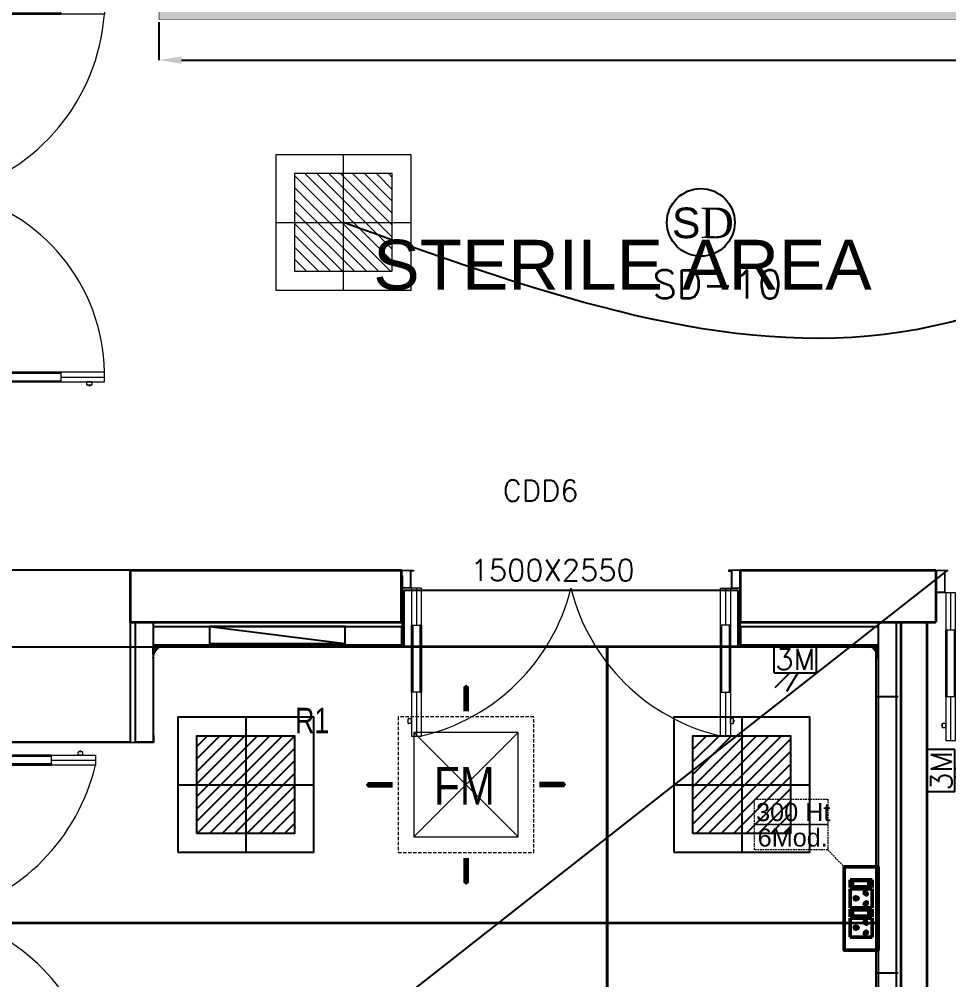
# Model space of a CAD drawing. Extents: x 3550807 to 4078732, y -628171 to -515859.
# Drawn here: x 3659281 to 3663397, y -602775 to -598521 of the extents above; entities that cross this region are included whole.
import ezdxf

# ---------------------------------------------------------------- set-up
doc = ezdxf.new("R2010")
doc.units = 0
doc.header["$LTSCALE"] = 6
doc.header["$MEASUREMENT"] = 0
for name, pattern in [('1', [0]), ('CONTINU', [0]), ('DASHED', [0.75, 0.5, -0.25]), ('DASHED2', [0.375, 0.25, -0.125])]:
    doc.linetypes.add(name, pattern=pattern)
doc.layers.get('Defpoints').update_dxf_attribs({"linetype": 'CONTINUOUS'})
for name, color, linetype, lineweight in [('1200 Door', 144, 'CONTINUOUS', 5), ('Ahlada 50mm Ceiling Panels', 191, 'CONTINUOUS', 0), ('Ahlada Coving', 3, 'CONTINUOUS', 0), ('C-Section', 3, 'CONTINUOUS', 9), ('Double Leaf Door', 4, 'CONTINUOUS', 18), ('ELE-36W LED LIGHT', 210, 'CONTINUOUS', 18), ('ELE-CABLE TRAY', 31, 'CONTINUOUS', 18), ('ELE. 2N0S OF 6-16 UPS SOCKETS', 191, 'CONTINUOUS', 15), ('FA-BELOW SMOKE DERECTOR', 1, 'CONTINUOUS', 25), ('MEP_HVAC_RA_RAISERS', 3, 'CONTINUOUS', 0), ('Partition-80WP', 7, 'CONTINUOUS', 5), ('Supply Diffusers', 3, 'CONTINUOUS', 0), ('WALL', 10, 'CONTINUOUS', 35)]:
    doc.layers.add(name, color=color, linetype=linetype, lineweight=lineweight)
for name, color, linetype in [('80 mm Wall', 5, 'CONTINUOUS'), ('COL', 5, 'CONTINUOUS'), ('DIM', 7, 'CONTINUOUS'), ('ELE 36W LED LIGHT', 6, 'CONTINUOUS'), ('ELE-3M UPS P.SB', 3, 'CONTINUOUS'), ('FA-FIRE TEXT', 7, 'CONTINUOUS'), ('L -  ANGLE', 3, 'CONTINUOUS'), ('MEP_HVAC_SUPPLY_DIFFUSER', 5, 'CONTINUOUS'), ('TEXT', 5, 'CONTINUOUS')]:
    doc.layers.add(name, color=color, linetype=linetype)
doc.layers.add('CFT_LOOPING', color=7, linetype='1', lineweight=0, true_color=0xd6d600)
doc.layers.add('ELE-42W EMERGENCY DOWN LIGHT', color=7, linetype='CONTINUOUS', true_color=0x608ec6)
doc.layers.add('ELE-LIGHTING WIRING', color=7, linetype='CONTINUOUS', true_color=0x63d7b6)
doc.styles.add('ARIAL', font='arial.ttf')
doc.styles.add('ARIEL', font='sanss___.ttf', dxfattribs={"width": 0.75})
doc.styles.add('PDF Times New Roman', font='times.ttf')
doc.styles.add('ROMAN', font='arial.ttf', dxfattribs={"width": 0.8})
doc.styles.add('ROMANS', font='romans.shx')
doc.styles.get("Standard").update_dxf_attribs({"font": 'SIMPLEX'})
doc.styles.add('T 1-25', font='segoeui.ttf', dxfattribs={"width": 0.8, "height": 50})
doc.dimstyles.new('D 1-25', dxfattribs={"dimtxt": 50, "dimasz": 12.5, "dimexe": 0, "dimexo": 10, "dimgap": 0, "dimtad": 0, "dimdec": 0, "dimzin": 0, "dimdsep": 46, "dimtxsty": 'T 1-25', "dimblk": 'ARCHTICK', "dimcen": 5, "dimclrd": 256, "dimclre": 256, "dimclrt": 256, "dimadec": 0, "dimazin": 0, "dimtfac": 50, "dimtdec": 0, "dimtmove": 1, "dimatfit": 2, "dimfxl": 0, "dimtolj": 1, "dimtzin": 0, "dimarcsym": 0})

# ---------------------------------------------------------------- blocks, each defined once
blk = doc.blocks.new('1500x80')
at = {"layer": 'Double Leaf Door'}
for points in [[(99336.2, -25417.9), (99341.1, -25417.9), (99341.1, -25121.4), (99336.2, -25121.4)], [(99379.8, -25121.4), (99374.8, -25121.4), (99374.8, -25417.9), (99379.8, -25417.9)], [(100704.2, -25121.4), (100709.2, -25121.4), (100709.2, -25417.9), (100704.2, -25417.9)], [(100747.8, -25417.9), (100742.9, -25417.9), (100742.9, -25121.4), (100747.8, -25121.4)]]:
    blk.add_hatch(color=6, dxfattribs=at).paths.add_polyline_path(points)
at = {"layer": 'Double Leaf Door', "color": 8}
for p, q in [((99336.2, -25581.8), (99336.2, -24927.6)), ((99336.2, -24927.6), (99379.8, -24927.6)), ((99358, -25121.4), (99358, -24927.6)), ((99379.8, -24927.6), (99379.8, -25581.8)), ((100747.8, -24927.6), (100704.2, -24927.6)), ((100704.2, -24927.6), (100704.2, -25581.8)), ((100726, -25121.4), (100726, -24927.6)), ((100747.8, -25581.8), (100747.8, -24927.6)), ((99321.8, -24985.1), (99321.8, -25003.1)), ((99336.2, -24983.1), (99323.7, -24983.1)), ((99323.7, -25005), (99336.2, -25005)), ((99336.2, -24983.1), (99336.2, -25005)), ((100747.8, -24983.1), (100760.3, -24983.1)), ((100747.8, -24983.1), (100747.8, -25005)), ((100760.3, -25005), (100747.8, -25005)), ((100762.2, -24985.1), (100762.2, -25003.1)), ((99358, -25581.8), (99358, -25417.9)), ((100726, -25581.8), (100726, -25417.9)), ((99292, -25581.8), (99292, -25661.8)), ((99332.2, -25581.8), (99292, -25581.8)), ((99294, -25583.8), (99294, -25659.8)), ((99330.2, -25583.8), (99294, -25583.8)), ((99330.2, -25658.9), (99330.2, -25583.8)), ((99332.2, -25656.9), (99332.2, -25581.8)), ((99379.8, -25581.8), (99336.2, -25581.8)), ((100704.2, -25581.8), (100747.8, -25581.8)), ((100751.8, -25656.9), (100751.8, -25581.8)), ((100751.8, -25581.8), (100792, -25581.8)), ((100753.8, -25658.9), (100753.8, -25583.8)), ((100753.8, -25583.8), (100790, -25583.8)), ((100790, -25583.8), (100790, -25659.8)), ((100792, -25581.8), (100792, -25661.8)), ((99292, -25661.8), (99332.2, -25661.8)), ((99294, -25659.8), (99332.2, -25659.8)), ((99342.1, -25658.9), (99330.2, -25658.9)), ((99344.1, -25656.9), (99332.2, -25656.9)), ((99332.2, -25659.8), (99342.1, -25659.8)), ((99332.2, -25661.8), (99344.1, -25661.8)), ((99342.1, -25659.8), (99342.1, -25658.9)), ((99344.1, -25661.8), (99344.1, -25656.9)), ((100739.9, -25661.8), (100739.9, -25656.9)), ((100739.9, -25656.9), (100751.8, -25656.9)), ((100751.8, -25661.8), (100739.9, -25661.8)), ((100741.9, -25659.8), (100741.9, -25658.9)), ((100741.9, -25658.9), (100753.8, -25658.9)), ((100751.8, -25659.8), (100741.9, -25659.8)), ((100790, -25659.8), (100751.8, -25659.8)), ((100792, -25661.8), (100751.8, -25661.8))]:
    blk.add_line(p, q, dxfattribs=at)
at = {"layer": 'Double Leaf Door', "color": 6}
for p, q in [((99379.8, -25121.4), (99336.2, -25121.4)), ((99336.2, -25121.4), (99336.2, -25417.9)), ((99341.1, -25417.9), (99341.1, -25121.4)), ((99374.8, -25417.9), (99374.8, -25121.4)), ((99379.8, -25417.9), (99379.8, -25121.4)), ((100704.2, -25417.9), (100704.2, -25121.4)), ((100704.2, -25121.4), (100747.8, -25121.4)), ((100709.2, -25417.9), (100709.2, -25121.4)), ((100742.9, -25417.9), (100742.9, -25121.4)), ((100747.8, -25121.4), (100747.8, -25417.9)), ((99336.2, -25417.9), (99379.8, -25417.9)), ((100747.8, -25417.9), (100704.2, -25417.9))]:
    blk.add_line(p, q, dxfattribs=at)
at = {"layer": 'Double Leaf Door', "color": 6, "ltscale": 100}
for p, q in [((99374.8, -25121.4), (99374.8, -25417.9)), ((100709.2, -25121.4), (100709.2, -25417.9))]:
    blk.add_line(p, q, dxfattribs=at)
at = {"layer": 'Double Leaf Door', "color": 6}
for points in [[(99336.2, -25121.4), (99336.2, -25417.9), (99341.1, -25417.9), (99341.1, -25121.4), (99336.2, -25121.4)], [(99379.8, -25121.4), (99379.8, -25417.9), (99374.8, -25417.9), (99374.8, -25121.4), (99379.8, -25121.4)], [(100704.2, -25121.4), (100704.2, -25417.9), (100709.2, -25417.9), (100709.2, -25121.4), (100704.2, -25121.4)], [(100747.8, -25121.4), (100747.8, -25417.9), (100742.9, -25417.9), (100742.9, -25121.4), (100747.8, -25121.4)]]:
    blk.add_lwpolyline(points, dxfattribs=at)
at = {"layer": 'Double Leaf Door', "ltscale": 5000}
for points in [[(99336.2, -25121.4), (99336.2, -25417.9), (99341.1, -25417.9), (99341.1, -25121.4), (99336.2, -25121.4)], [(100747.8, -25121.4), (100747.8, -25417.9), (100742.9, -25417.9), (100742.9, -25121.4), (100747.8, -25121.4)]]:
    blk.add_lwpolyline(points, dxfattribs=at)
at = {"layer": 'Double Leaf Door', "color": 8}
for centre, radius, start, end in [((99175.8, -25796.3), 892.3, 13.906, 76.7864), ((100908.2, -25796.3), 892.3, 103.2136, 166.094), ((99321.8, -24994.1), 3.72, 90, 270), ((99323.7, -24985.1), 1.98, 90, 180), ((99323.7, -25003.1), 1.98, 180, 270), ((100760.3, -24985.1), 1.98, 0, 90), ((100760.3, -25003.1), 1.98, 270, 0), ((100762.2, -24994.1), 3.72, 270, 90)]:
    blk.add_arc(centre, radius, start, end, dxfattribs=at)
blk = doc.blocks.new('1500x2100x100 DD')
at = {"layer": 'Double Leaf Door'}
for points in [[(49.2, 263.9), (54.1, 263.9), (54.1, 560.4), (49.2, 560.4)], [(92.8, 560.4), (87.8, 560.4), (87.8, 263.9), (92.8, 263.9)], [(1407.2, 560.4), (1412.2, 560.4), (1412.2, 263.9), (1407.2, 263.9)], [(1450.8, 263.9), (1445.9, 263.9), (1445.9, 560.4), (1450.8, 560.4)]]:
    blk.add_hatch(color=6, dxfattribs=at).paths.add_polyline_path(points)
at = {"layer": 'Double Leaf Door', "color": 8}
for p, q in [((49.2, 100), (49.2, 754.2)), ((49.2, 754.2), (92.8, 754.2)), ((71, 560.4), (71, 754.2)), ((92.8, 754.2), (92.8, 100)), ((1450.8, 754.2), (1407.2, 754.2)), ((1407.2, 754.2), (1407.2, 100)), ((1429, 560.4), (1429, 754.2)), ((1450.8, 100), (1450.8, 754.2)), ((34.8, 696.7), (34.8, 678.8)), ((49.2, 698.7), (36.7, 698.7)), ((49.2, 698.7), (49.2, 676.8)), ((1450.8, 698.7), (1463.3, 698.7)), ((1450.8, 698.7), (1450.8, 676.8)), ((1465.2, 696.7), (1465.2, 678.8)), ((36.7, 676.8), (49.2, 676.8)), ((1463.3, 676.8), (1450.8, 676.8)), ((71, 100), (71, 263.9)), ((1429, 100), (1429, 263.9)), ((5, 100), (5, 0)), ((45.2, 100), (5, 100)), ((7, 98), (7, 2)), ((43.2, 98), (7, 98)), ((43.2, 3), (43.2, 98)), ((45.2, 5), (45.2, 100)), ((92.8, 100), (49.2, 100)), ((1407.2, 100), (1450.8, 100)), ((1454.8, 5), (1454.8, 100)), ((1454.8, 100), (1495, 100)), ((1456.8, 3), (1456.8, 98)), ((1456.8, 98), (1493, 98)), ((1493, 98), (1493, 2)), ((1495, 100), (1495, 0)), ((5, 0), (45.2, 0)), ((7, 2), (45.2, 2)), ((55.1, 3), (43.2, 3)), ((57.1, 5), (45.2, 5)), ((45.2, 2), (55.1, 2)), ((45.2, 0), (57.1, 0)), ((55.1, 2), (55.1, 3)), ((57.1, 0), (57.1, 5)), ((1442.9, 0), (1442.9, 5)), ((1442.9, 5), (1454.8, 5)), ((1454.8, 0), (1442.9, 0)), ((1444.9, 2), (1444.9, 3)), ((1444.9, 3), (1456.8, 3)), ((1454.8, 2), (1444.9, 2)), ((1493, 2), (1454.8, 2)), ((1495, 0), (1454.8, 0))]:
    blk.add_line(p, q, dxfattribs=at)
at = {"layer": 'Double Leaf Door', "color": 6}
for p, q in [((92.8, 560.4), (49.2, 560.4)), ((49.2, 560.4), (49.2, 263.9)), ((54.1, 263.9), (54.1, 560.4)), ((87.8, 263.9), (87.8, 560.4)), ((92.8, 263.9), (92.8, 560.4)), ((1407.2, 263.9), (1407.2, 560.4)), ((1407.2, 560.4), (1450.8, 560.4)), ((1412.2, 263.9), (1412.2, 560.4)), ((1445.9, 263.9), (1445.9, 560.4)), ((1450.8, 560.4), (1450.8, 263.9)), ((49.2, 263.9), (92.8, 263.9)), ((1450.8, 263.9), (1407.2, 263.9))]:
    blk.add_line(p, q, dxfattribs=at)
at = {"layer": 'Double Leaf Door', "color": 6, "ltscale": 100}
for p, q in [((87.8, 560.4), (87.8, 263.9)), ((1412.2, 560.4), (1412.2, 263.9))]:
    blk.add_line(p, q, dxfattribs=at)
at = {"layer": 'Double Leaf Door', "color": 6}
for points in [[(49.2, 560.4), (49.2, 263.9), (54.1, 263.9), (54.1, 560.4), (49.2, 560.4)], [(92.8, 560.4), (92.8, 263.9), (87.8, 263.9), (87.8, 560.4), (92.8, 560.4)], [(1407.2, 560.4), (1407.2, 263.9), (1412.2, 263.9), (1412.2, 560.4), (1407.2, 560.4)], [(1450.8, 560.4), (1450.8, 263.9), (1445.9, 263.9), (1445.9, 560.4), (1450.8, 560.4)]]:
    blk.add_lwpolyline(points, dxfattribs=at)
at = {"layer": 'Double Leaf Door', "ltscale": 5000}
for points in [[(49.2, 560.4), (49.2, 263.9), (54.1, 263.9), (54.1, 560.4), (49.2, 560.4)], [(1450.8, 560.4), (1450.8, 263.9), (1445.9, 263.9), (1445.9, 560.4), (1450.8, 560.4)]]:
    blk.add_lwpolyline(points, dxfattribs=at)
at = {"layer": 'Double Leaf Door', "color": 8}
for centre, radius, start, end in [((-111.3, -108), 886, 13.5745, 76.6836), ((1611.3, -108), 886, 103.3164, 166.4255), ((34.8, 687.7), 3.72, 90, 270), ((36.7, 696.7), 1.98, 90, 180), ((1463.3, 696.7), 1.98, 0, 90), ((1465.2, 687.7), 3.72, 270, 90), ((36.7, 678.8), 1.98, 180, 270), ((1463.3, 678.8), 1.98, 270, 0)]:
    blk.add_arc(centre, radius, start, end, dxfattribs=at)
blk = doc.blocks.new('1800x100')
at = {"layer": 'Double Leaf Door'}
for points in [[(101627.9, -31394.5), (101632.8, -31394.5), (101632.8, -31098), (101627.9, -31098)], [(101671.5, -31098), (101666.6, -31098), (101666.6, -31394.5), (101671.5, -31394.5)], [(103255.9, -31098), (103260.9, -31098), (103260.9, -31394.5), (103255.9, -31394.5)], [(103299.6, -31394.5), (103294.6, -31394.5), (103294.6, -31098), (103299.6, -31098)]]:
    blk.add_hatch(color=6, dxfattribs=at).paths.add_polyline_path(points)
at = {"layer": 'Double Leaf Door', "color": 8}
for p, q in [((101627.9, -31558.5), (101627.9, -30904.2)), ((101627.9, -30904.2), (101671.5, -30904.2)), ((101649.7, -31098), (101649.7, -30904.2)), ((101671.5, -30904.2), (101671.5, -31558.5)), ((103299.6, -30904.2), (103255.9, -30904.2)), ((103255.9, -30904.2), (103255.9, -31558.5)), ((103277.8, -31098), (103277.8, -30904.2)), ((103299.6, -31558.5), (103299.6, -30904.2)), ((101613.5, -30961.8), (101613.5, -30979.7)), ((101627.9, -30959.8), (101615.5, -30959.8)), ((101627.9, -30959.8), (101627.9, -30981.7)), ((103299.6, -30959.8), (103312, -30959.8)), ((103299.6, -30959.8), (103299.6, -30981.7)), ((103314, -30961.8), (103314, -30979.7)), ((101615.5, -30981.7), (101627.9, -30981.7)), ((103312, -30981.7), (103299.6, -30981.7)), ((101649.7, -31558.5), (101649.7, -31394.5)), ((103277.8, -31558.5), (103277.8, -31394.5)), ((101583.7, -31558.5), (101583.7, -31658.5)), ((101623.9, -31558.5), (101583.7, -31558.5)), ((101585.7, -31560.5), (101585.7, -31656.5)), ((101621.9, -31560.5), (101585.7, -31560.5)), ((101621.9, -31655.5), (101621.9, -31560.5)), ((101623.9, -31653.5), (101623.9, -31558.5)), ((101671.5, -31558.5), (101627.9, -31558.5)), ((103255.9, -31558.5), (103299.6, -31558.5)), ((103303.6, -31653.5), (103303.6, -31558.5)), ((103303.6, -31558.5), (103343.7, -31558.5)), ((103305.5, -31655.5), (103305.5, -31560.5)), ((103305.5, -31560.5), (103341.8, -31560.5)), ((103341.8, -31560.5), (103341.8, -31656.5)), ((103343.7, -31558.5), (103343.7, -31658.5)), ((101583.7, -31658.5), (101623.9, -31658.5)), ((101585.7, -31656.5), (101623.9, -31656.5)), ((101633.8, -31655.5), (101621.9, -31655.5)), ((101635.8, -31653.5), (101623.9, -31653.5)), ((101623.9, -31656.5), (101633.8, -31656.5)), ((101623.9, -31658.5), (101635.8, -31658.5)), ((101633.8, -31656.5), (101633.8, -31655.5)), ((101635.8, -31658.5), (101635.8, -31653.5)), ((103291.6, -31658.5), (103291.6, -31653.5)), ((103291.6, -31653.5), (103303.6, -31653.5)), ((103303.6, -31658.5), (103291.6, -31658.5)), ((103293.6, -31656.5), (103293.6, -31655.5)), ((103293.6, -31655.5), (103305.5, -31655.5)), ((103303.6, -31656.5), (103293.6, -31656.5)), ((103341.8, -31656.5), (103303.6, -31656.5)), ((103343.7, -31658.5), (103303.6, -31658.5))]:
    blk.add_line(p, q, dxfattribs=at)
at = {"layer": 'Double Leaf Door', "color": 6}
for p, q in [((101671.5, -31098), (101627.9, -31098)), ((101627.9, -31098), (101627.9, -31394.5)), ((101632.8, -31394.5), (101632.8, -31098)), ((101666.6, -31394.5), (101666.6, -31098)), ((101671.5, -31394.5), (101671.5, -31098)), ((103255.9, -31394.5), (103255.9, -31098)), ((103255.9, -31098), (103299.6, -31098)), ((103260.9, -31394.5), (103260.9, -31098)), ((103294.6, -31394.5), (103294.6, -31098)), ((103299.6, -31098), (103299.6, -31394.5)), ((101627.9, -31394.5), (101671.5, -31394.5)), ((103299.6, -31394.5), (103255.9, -31394.5))]:
    blk.add_line(p, q, dxfattribs=at)
at = {"layer": 'Double Leaf Door', "color": 6, "ltscale": 100}
for p, q in [((101666.6, -31098), (101666.6, -31394.5)), ((103260.9, -31098), (103260.9, -31394.5))]:
    blk.add_line(p, q, dxfattribs=at)
at = {"layer": 'Double Leaf Door', "color": 6}
for points in [[(101627.9, -31098), (101627.9, -31394.5), (101632.8, -31394.5), (101632.8, -31098), (101627.9, -31098)], [(101671.5, -31098), (101671.5, -31394.5), (101666.6, -31394.5), (101666.6, -31098), (101671.5, -31098)], [(103255.9, -31098), (103255.9, -31394.5), (103260.9, -31394.5), (103260.9, -31098), (103255.9, -31098)], [(103299.6, -31098), (103299.6, -31394.5), (103294.6, -31394.5), (103294.6, -31098), (103299.6, -31098)]]:
    blk.add_lwpolyline(points, dxfattribs=at)
at = {"layer": 'Double Leaf Door', "ltscale": 5000}
for points in [[(101627.9, -31098), (101627.9, -31394.5), (101632.8, -31394.5), (101632.8, -31098), (101627.9, -31098)], [(103299.6, -31098), (103299.6, -31394.5), (103294.6, -31394.5), (103294.6, -31098), (103299.6, -31098)]]:
    blk.add_lwpolyline(points, dxfattribs=at)
at = {"layer": 'Double Leaf Door', "color": 8}
for centre, radius, start, end in [((101601.6, -31795.7), 894.2, 15.3848, 85.5115), ((103268.8, -31726.5), 822.4, 90.8957, 168.2081), ((101613.5, -30970.7), 3.72, 90, 270), ((101615.5, -30961.8), 1.98, 90, 180), ((103312, -30961.8), 1.98, 0, 90), ((103314, -30970.7), 3.72, 270, 90), ((101615.5, -30979.7), 1.98, 180, 270), ((103312, -30979.7), 1.98, 270, 0)]:
    blk.add_arc(centre, radius, start, end, dxfattribs=at)
blk = doc.blocks.new('A010004 Mezz.F. Layout Plan$0$b & c')
at = {"layer": 'Ahlada Coving', "color": 3}
for p, q in [((-4.1, 40.9), (-5.7, 42.5)), ((-2.7, 7.8), (-3.7, 7.8)), ((-3.7, 7.8), (-2.7, 6)), ((4.9, 15.3), (-2.7, 7.8)), ((-2.7, 6), (5.7, 14.4)), ((8.7, 11.4), (0.3, 3)), ((0.3, 3), (2.1, 2)), ((2.1, 3), (9.7, 10.6)), ((2.1, 2), (2.1, 3)), ((36.9, 0), (35.3, 1.6))]:
    blk.add_line(p, q, dxfattribs=at)
blk.add_lwpolyline([(-5.7, 30.7), (-5.7, 5.7), (0, 0), (25, 0), (22.8, 1.5), (13.2, 1.5), (3.6, 4.5), (3.6, 1.5), (0.6, 1.5), (-4.2, 6.3), (-4.2, 9.3), (-1.2, 9.3), (-4.2, 18.9), (-4.2, 28.4), (-5.7, 30.7)], dxfattribs=at)
for radius, start, end in [(44, 181.9548, 220.5976), (42.5, 184.1661, 265.906), (44, 222.2286, 227.7746), (44, 229.4056, 268.1119)]:
    blk.add_arc((38.3, 44), radius, start, end, dxfattribs=at)
blk = doc.blocks.new('C-Section 30x51x30')
at = {"layer": 'C-Section', "ltscale": 0.1}
for p, q in [((-2169653.9, 1002325.3), (-2169652.9, 1002325.3)), ((-2169653.9, 1002294.3), (-2169653.9, 1002325.3)), ((-2169652.9, 1002325.3), (-2169652.9, 1002295.3)), ((-2168749.9, 1002295.3), (-2168749.9, 1002325.3)), ((-2168749.9, 1002325.3), (-2168748.9, 1002325.3)), ((-2168748.9, 1002325.3), (-2168748.9, 1002294.3)), ((-2168748.9, 1002294.3), (-2169653.9, 1002294.3)), ((-2169652.9, 1002295.3), (-2168749.9, 1002295.3))]:
    blk.add_line(p, q, dxfattribs=at)
blk = doc.blocks.new('L- ANGLE')
at = {"layer": 'L -  ANGLE'}
for p, q in [((3565752, -606801.2), (3565752, -607110)), ((3565752, -606801.2), (3565753, -606801.2)), ((3565753, -606801.2), (3565753, -607111)), ((3565752, -607110), (3565723, -607110)), ((3565723, -607110), (3565723, -607111)), ((3565753, -607111), (3565723, -607111))]:
    blk.add_line(p, q, dxfattribs=at)
blk = doc.blocks.new('light300x600')
at = {"layer": 'ELE-36W LED LIGHT', "lineweight": 0}
for p, q in [((918214.7, -78407.4), (918214.7, -79007.4)), ((918814.7, -78407.4), (918214.7, -78407.4)), ((918514.7, -78407.4), (918514.7, -79007.4)), ((918814.7, -79007.4), (918814.7, -78407.4)), ((918298.3, -78491.3), (918298.6, -78491)), ((918298.3, -78544.3), (918351.6, -78491)), ((918298.3, -78597.3), (918404.7, -78491)), ((918298.3, -78650.4), (918457.7, -78491)), ((918298.3, -78703.4), (918510.7, -78491)), ((918298.3, -78756.4), (918563.8, -78491)), ((918298.3, -78809.5), (918616.8, -78491)), ((918298.3, -78862.5), (918669.8, -78491)), ((918298.3, -78915.5), (918722.9, -78491)), ((918298.3, -78491), (918298.3, -78923.7)), ((918731.1, -78491), (918298.3, -78491)), ((918731.1, -78923.7), (918731.1, -78491)), ((918343.2, -78923.7), (918731.1, -78535.8)), ((918396.2, -78923.7), (918731.1, -78588.8)), ((918449.2, -78923.7), (918731.1, -78641.9)), ((918502.3, -78923.7), (918731.1, -78694.9)), ((918214.7, -78707.4), (918814.7, -78707.4)), ((918555.3, -78923.7), (918731.1, -78747.9)), ((918608.3, -78923.7), (918731.1, -78801)), ((918661.3, -78923.7), (918731.1, -78854)), ((918714.4, -78923.7), (918731.1, -78907)), ((918298.3, -78923.7), (918731.1, -78923.7)), ((918214.7, -79007.4), (918814.7, -79007.4))]:
    blk.add_line(p, q, dxfattribs=at)
blk = doc.blocks.new('3M UPS SB')
at = {"layer": 'ELE-3M UPS P.SB', "color": 3}
for p, q in [((-133.8, 160), (-69.3, 265.2)), ((-88.2, 160), (-3.4, 244.9)), ((-240, 160), (-240, 0)), ((0, 160), (-240, 160)), ((0, 160), (0, 0))]:
    blk.add_line(p, q, dxfattribs=at)
blk.add_text('3M', height=120, rotation=180, dxfattribs=at).set_placement((-6, 143))
blk = doc.blocks.new('54W EME')
at = {"layer": 'ELE-42W EMERGENCY DOWN LIGHT'}
h = blk.add_hatch(dxfattribs=at)
h.set_pattern_fill('ANSI31', color=8, scale=312.5, style=0)
h.paths.add_polyline_path([(-216.4, -216.4), (-216.4, 216.4), (216.4, 216.4), (216.4, -216.4)])
for p, q in [((0, 300), (0, -300)), ((-300, 0), (300, 0))]:
    blk.add_line(p, q, dxfattribs=at)
for points in [[(-300, -300), (-300, 300), (300, 300), (300, -300)], [(-216.4, -216.4), (-216.4, 216.4), (216.4, 216.4), (216.4, -216.4)]]:
    blk.add_lwpolyline(points, close=True, dxfattribs=at)
blk = doc.blocks.new('6MODULE-UPS')
at = {"layer": 'ELE. 2N0S OF 6-16 UPS SOCKETS', "color": 223, "lineweight": 50}
for p, q in [((-5.7, 91.9), (-5.7, 19.7)), ((-5.7, 91.9), (-5.7, 19.7)), ((19.4, 91.9), (-5.7, 91.9)), ((-5.7, 91.9), (19.4, 91.9)), ((-3.6, 84), (-3.6, 27.6)), ((17.3, 84), (-3.6, 84)), ((17.3, 27.6), (17.3, 84)), ((19.4, 19.7), (19.4, 91.9)), ((23.6, 91.9), (86.9, 91.9)), ((23.6, 19.7), (23.6, 91.9)), ((86.9, 91.9), (86.9, 19.7)), ((91.1, 91.9), (91.1, 19.7)), ((91.1, 91.9), (91.1, 19.7)), ((116.2, 91.9), (91.1, 91.9)), ((91.1, 91.9), (116.2, 91.9)), ((93.2, 84), (93.2, 27.6)), ((114.1, 84), (93.2, 84)), ((114.1, 27.6), (114.1, 84)), ((116.2, 19.7), (116.2, 91.9)), ((120.4, 19.7), (120.4, 91.9)), ((120.4, 91.9), (183.6, 91.9)), ((183.6, 91.9), (183.6, 19.7)), ((-5.7, 19.7), (19.4, 19.7)), ((-3.6, 30.1), (17.3, 30.1)), ((-3.6, 27.6), (17.3, 27.6)), ((86.9, 19.7), (23.6, 19.7)), ((91.1, 19.7), (116.2, 19.7)), ((93.2, 30.1), (114.1, 30.1)), ((93.2, 27.6), (114.1, 27.6)), ((183.6, 19.7), (120.4, 19.7))]:
    blk.add_line(p, q, dxfattribs=at)
blk.add_lwpolyline([(-48.1, 0), (226, 0), (226, 111.6), (-48.1, 111.6)], close=True, dxfattribs=at)
for centre, radius, start, end in [((55.3, 73.6), 4.92, 307.1584, 232.8416), ((55.3, 68.7), 3.14, 161.4031, 18.5969), ((152, 73.6), 4.92, 307.1584, 232.8416), ((152, 68.7), 3.14, 161.4031, 18.5969), ((37.2, 41.7), 4.24, 5.2689, 272.51), ((40.6, 38.8), 3.42, 202.6838, 75.0951), ((69.9, 38.8), 3.42, 104.9049, 337.3162), ((73.3, 41.7), 4.24, 267.49, 174.7311), ((134, 41.7), 4.24, 5.2689, 272.51), ((137.3, 38.8), 3.42, 202.6838, 75.0951), ((166.7, 38.8), 3.42, 104.9049, 337.3162), ((170, 41.7), 4.24, 267.49, 174.7311)]:
    blk.add_arc(centre, radius, start, end, dxfattribs=at)
blk = doc.blocks.new('SMOKE DETECTOR')
at = {"layer": 'FA-BELOW SMOKE DERECTOR', "color": 7}
blk.add_circle((931028.7, -118293.9), 166, dxfattribs=at)
at = {"layer": 'FA-BELOW SMOKE DERECTOR', "insert": (930887.1, -118373), "char_height": 150, "attachment_point": 7, "style": 'PDF Times New Roman'}
blk.add_mtext('{\\fArial|b0|i0|c0|p34;S}D', dxfattribs=at)
blk = doc.blocks.new('*D178')
at = {"layer": 'Defpoints', "color": 0, "linetype": 'ByBlock', "transparency": 16777216}
for p in [(3659900.2, -598524.1), (3680930.9, -598524.1), (3659900.2, -598702.5)]:
    blk.add_point(p, dxfattribs=at)
at = {"layer": 'ELE-CABLE TRAY', "color": 7, "lineweight": -2, "transparency": 16777216}
for p, q in [((3659900.2, -598534.1), (3659900.2, -598702.5)), ((3680930.9, -598534.1), (3680930.9, -598702.5)), ((3660000.2, -598702.5), (3670102, -598702.5)), ((3680830.9, -598702.5), (3670729, -598702.5))]:
    blk.add_line(p, q, dxfattribs=at)
at = {"layer": 'ELE-CABLE TRAY', "color": 7, "linetype": 'ByBlock', "transparency": 16777216}
for points in [[(3660000.2, -598685.8), (3660000.2, -598719.2), (3659900.2, -598702.5)], [(3680830.9, -598719.2), (3680830.9, -598685.8), (3680930.9, -598702.5)]]:
    blk.add_solid(points, dxfattribs=at)
at = {"layer": 'ELE-CABLE TRAY', "color": 7, "linetype": 'ByBlock', "transparency": 16777216, "insert": (3670415.5, -598702.5), "char_height": 150, "attachment_point": 5, "style": 'ROMANS'}
blk.add_mtext('\\A1;21031', dxfattribs=at)
blk = doc.blocks.new('RAISER 400X400MM')
at = {"layer": 'MEP_HVAC_RA_RAISERS', "lineweight": 25}
blk.add_line((2003785.4, 80176.6), (2004185.4, 80126.6), dxfattribs=at)
blk.add_lwpolyline([(2004185.4, 80176.6), (2003785.4, 80176.6), (2003785.4, 80126.6), (2004185.4, 80126.6)], close=True, dxfattribs=at)
blk.add_lwpolyline([(2003985.4, 80105.8, 0, 44.3, 0), (2003985.4, 80054.1, 0, 0, 0), (2003985.4, 79969.7, 0, 0, 0), (2004052.1, 79969.7, 0, 0, 0), (2003868.7, 79926.8, 0, 0, 0), (2003970.3, 79926.8, 0, 0, 0), (2003970.3, 79863.1, 0, 0, 0)], format="xyseb", dxfattribs=at)
at = {"layer": 'MEP_HVAC_RA_RAISERS', "lineweight": 25, "insert": (2004037.9, 79936.9), "char_height": 75, "width": 116.101, "attachment_point": 1, "style": 'ARIEL'}
blk.add_mtext('R1', dxfattribs=at)
blk = doc.blocks.new('FM3')
at = {"layer": 'Supply Diffusers'}
for p, q in [((234.6, -234.9), (-235.4, 235.1)), ((-235.4, -234.9), (234.6, 235.1))]:
    blk.add_line(p, q, dxfattribs=at)
at = {"layer": 'Supply Diffusers', "color": 7}
for points in [[(0.6, 451.1, 0, 150, 0), (0.6, 390.6, 25, 25, 0), (0.6, 330.1, 25, 25, 0)], [(-451.4, -0.9, 0, 150, 0), (-390.9, -0.9, 25, 25, 0), (-330.4, -0.9, 25, 25, 0)], [(450.6, 1.1, 0, 150, 0), (390.1, 1.1, 25, 25, 0), (329.6, 1.1, 25, 25, 0)], [(0.6, -450.9, 0, 150, 0), (0.6, -390.4, 25, 25, 0), (0.6, -329.9, 25, 25, 0)]]:
    blk.add_lwpolyline(points, format="xyseb", dxfattribs=at)
at = {"layer": 'Supply Diffusers', "linetype": 'DASHED', "ltscale": 5}
blk.add_lwpolyline([(-305.4, -304.9), (304.6, -304.9), (304.6, 305.1), (-305.4, 305.1)], close=True, dxfattribs=at)
at = {"layer": 'Supply Diffusers'}
blk.add_lwpolyline([(-235.4, -234.9), (234.6, -234.9), (234.6, 235.1), (-235.4, 235.1)], close=True, dxfattribs=at)
at = {"layer": 'Supply Diffusers', "style": 'ROMAN', "width": 0.8}
blk.add_text('FM', height=170, dxfattribs=at).set_placement((-144.4, -89.7))
blk = doc.blocks.new('SA DIFFUSER 600X600MM')
at = {"layer": 'Supply Diffusers', "color": 1, "xscale": 0.9836065573758823, "yscale": 0.9836065573758823, "zscale": 0.9836065573758823}
blk.add_blockref('FM3', (1302829.9, -127949.5, 14384.8), dxfattribs=at)

msp = doc.modelspace()

# ---------------------------------------------------------------- hatches: boundary and pattern name
at = {"layer": 'ELE-CABLE TRAY', "linetype": 'ByBlock'}
h = msp.add_hatch(dxfattribs=at)
h.set_pattern_fill('ZIGZAG', color=256, scale=400.785606)
h.set_pattern_definition([(0, (3630925.444, -658642.627), (50.0982, 50.0982), [50.0982, -50.0982]), (90, (3630975.54, -658642.627), (-50.0982, 50.0982), [50.0982, -50.0982])])
h.paths.add_polyline_path([(3680930.9, -598424.1), (3659900.2, -598424.1), (3659900.2, -598524.1), (3680930.9, -598524.1)])

# ---------------------------------------------------------------- linework, layer by layer
at = {"layer": '80 mm Wall', "ltscale": 500}
for p, q in [((3659794.5, -601191.3), (3659794.5, -601721.3)), ((3659874.5, -601191.3), (3659874.5, -601721.3)), ((3663084.5, -601191.3), (3663084.5, -607636.3)), ((3663164.5, -601191.3), (3663164.5, -607636.3)), ((3659874.5, -601211.3), (3660974.5, -601211.3)), ((3660974.5, -601211.3), (3660974.5, -601291.3)), ((3662474.5, -601211.3), (3663084.5, -601211.3)), ((3659874.5, -601291.3), (3660974.5, -601291.3)), ((3662474.5, -601291.3), (3663084.5, -601291.3)), ((3659794.5, -601721.3), (3659874.5, -601721.3))]:
    msp.add_line(p, q, dxfattribs=at)
at = {"layer": '80 mm Wall', "color": 8, "ltscale": 500}
msp.add_line((3662474.5, -601211.3), (3662474.5, -601291.3), dxfattribs=at)
at = {"layer": 'Ahlada 50mm Ceiling Panels', "linetype": 'ByBlock', "lineweight": -2}
for p, q in [((3660984.5, -601051.3), (3660984.5, -601298.3)), ((3662464.5, -601051.3), (3660984.5, -601051.3)), ((3658974.5, -601301.3), (3663074.5, -601301.3)), ((3660984.5, -601298.3), (3662464.5, -601298.3)), ((3661884, -607526.3), (3661884, -601301.3)), ((3661887, -607526.3), (3661887, -601301.3)), ((3663074.5, -601301.3), (3663074.5, -607526.3)), ((3658974.5, -602521.3), (3663074.5, -602521.3)), ((3658974.5, -602524.3), (3663074.5, -602524.3))]:
    msp.add_line(p, q, dxfattribs=at)
at = {"layer": 'Ahlada 50mm Ceiling Panels', "color": 8, "linetype": 'ByBlock', "lineweight": -2}
msp.add_line((3662464.5, -601298.3), (3662464.5, -601051.3), dxfattribs=at)
at = {"layer": 'CFT_LOOPING', "color": 7, "linetype": 'DASHED2', "ltscale": 5}
msp.add_line((3662861.5, -602199.6, -92016.4), (3662934.5, -602275.7, -92016.4), dxfattribs=at)
at = {"layer": 'CFT_LOOPING', "color": 7, "linetype": 'DASHED2', "ltscale": 5, "elevation": -92016.4}
for points in [[(3662536.7, -601974.6), (3662861.5, -601974.6), (3662861.5, -602087.1), (3662536.7, -602087.1)], [(3662536.7, -602087.1), (3662861.5, -602087.1), (3662861.5, -602199.6), (3662536.7, -602199.6)]]:
    msp.add_lwpolyline(points, close=True, dxfattribs=at)
at = {"layer": 'COL'}
msp.add_lwpolyline([(3658984.5, -601721.3), (3659774.5, -601721.3), (3659774.5, -600961.3), (3658984.5, -600961.3)], close=True, dxfattribs=at)
at = {"layer": 'DIM', "linetype": 'ByBlock'}
msp.add_line((3663391.6, -600961.3), (3654414.5, -608011.3), dxfattribs=at)
at = {"layer": 'ELE-CABLE TRAY', "linetype": 'ByBlock', "const_width": 1.86}
msp.add_lwpolyline([(3680930.9, -598424.1), (3659900.2, -598424.1), (3659900.2, -598524.1), (3680930.9, -598524.1)], close=True, dxfattribs=at)
at = {"layer": 'ELE-LIGHTING WIRING', "linetype": 'ByBlock'}
msp.add_spline([(3665380.1, -598800.3), (3663111.6, -599917.5), (3660717, -599421.3)], degree=3, dxfattribs=at)
at = {"layer": 'Partition-80WP', "ltscale": 0.5}
for p, q in [((3663173.5, -601521.2, -92016.4), (3663078.2, -601521.2, -92016.4)), ((3663173.5, -601524.2, -92016.4), (3663078.2, -601524.2, -92016.4)), ((3663173.5, -602744.2, -92016.4), (3663078.2, -602744.2, -92016.4)), ((3663173.5, -602747.2, -92016.4), (3663078.2, -602747.2, -92016.4))]:
    msp.add_line(p, q, dxfattribs=at)
at = {"layer": 'WALL', "color": 8, "linetype": 'ByBlock'}
for p, q in [((3659774.5, -601191.3), (3659774.5, -600961.3)), ((3659774.5, -600961.3), (3660974.5, -600961.3)), ((3660974.5, -601191.3), (3660974.5, -600961.3)), ((3662474.5, -601191.3), (3662474.5, -600961.3)), ((3662474.5, -600961.3), (3663339.5, -600961.3)), ((3663339.5, -600961.3), (3663339.5, -601191.3)), ((3659774.5, -601191.3), (3660974.5, -601191.3)), ((3662474.5, -601191.3), (3663339.5, -601191.3)), ((3663184.5, -601191.3), (3663184.5, -603778.8)), ((3663299.5, -601191.3), (3663299.5, -603778.8))]:
    msp.add_line(p, q, dxfattribs=at)

# ---------------------------------------------------------------- block references
at = {"layer": 'Ahlada Coving', "ltscale": 500, "yscale": 1.418185559101401, "zscale": 1.418185559101401, "rotation": 180}
for p, xscale in [((3659881.5, -601291.3), -1.418185559101401), ((3663076.5, -601291.3), 1.418185559101401)]:
    msp.add_blockref('A010004 Mezz.F. Layout Plan$0$b & c', p, dxfattribs=dict(at, xscale=xscale))
at = {"layer": 'C-Section'}
msp.add_blockref('C-Section 30x51x30', (5828626.2, -1604019.4), dxfattribs=at)
at = {"layer": 'Double Leaf Door', "color": 8}
for name, p, rotation in [('1800x100', (3690563, -496828.1), 270), ('1500x80', (3761766.5, -626623.2), 180), ('1500x80', (3684546.4, -502444.3), 270)]:
    msp.add_blockref(name, p, dxfattribs=dict(at, rotation=rotation))
at = {"layer": 'Double Leaf Door', "color": 8, "xscale": -1, "rotation": 180}
msp.add_blockref('1500x2100x100 DD', (3663334.5, -600961.3), dxfattribs=at)
at = {"layer": 'ELE 36W LED LIGHT', "rotation": 89.9999999995464}
msp.add_blockref('light300x600', (3582009.7, -1517936), dxfattribs=at)
at = {"layer": 'ELE-3M UPS P.SB', "color": 6, "xscale": 0.7812500000005363, "yscale": 0.7812500000005363, "zscale": 0.7812500000005363}
for p, rotation in [((3662624.5, -601291.3), 179.9999999999999), ((3663299.5, -601942.4), 269.9999999999999)]:
    msp.add_blockref('3M UPS SB', p, dxfattribs=dict(at, rotation=rotation))
at = {"layer": 'ELE-42W EMERGENCY DOWN LIGHT', "linetype": 'ByBlock'}
for p in [(3660284.5, -601911.3), (3662480.8, -601911.3)]:
    msp.add_blockref('54W EME', p, dxfattribs=at)
at = {"layer": 'ELE. 2N0S OF 6-16 UPS SOCKETS', "xscale": -1.344445831101533, "yscale": 1.344445831101533, "zscale": 1.344445831101533, "rotation": 89.99999999999933}
msp.add_blockref('6MODULE-UPS', (3663084.5, -602340.3, -92016.4), dxfattribs=at)
at = {"layer": 'FA-BELOW SMOKE DERECTOR', "color": 6, "xscale": 0.9035551315104862, "yscale": 0.9035551315104862, "zscale": 0.9035551315104862}
msp.add_blockref('SMOKE DETECTOR', (2821063.7, -492536.3), dxfattribs=at)
at = {"layer": 'L -  ANGLE'}
msp.add_blockref('L- ANGLE', (95224.5, 5816.9), dxfattribs=at)
at = {"layer": 'L -  ANGLE', "color": 8, "xscale": -1}
msp.add_blockref('L- ANGLE', (7228224.5, 5816.9), dxfattribs=at)
at = {"layer": 'MEP_HVAC_RA_RAISERS', "xscale": 1.5, "yscale": 1.5, "zscale": 1.5}
msp.add_blockref('RAISER 400X400MM', (654446.4, -721475.9), dxfattribs=at)
at = {"layer": 'MEP_HVAC_SUPPLY_DIFFUSER'}
msp.add_blockref('SA DIFFUSER 600X600MM', (2358430, -473961.9, -14384.8), dxfattribs=at)

# ---------------------------------------------------------------- texts
at = {"layer": '1200 Door', "color": 8, "linetype": 'ByBlock', "style": 'ROMANS'}
for s, p in [('CDD6', (3661422.5, -600656.2, -35804.4)), ('1500X2550', (3661280.2, -601008.4, -35804.4))]:
    msp.add_text(s, height=94.18, dxfattribs=at).set_placement(p)
at = {"layer": 'FA-FIRE TEXT', "color": 200, "linetype": 'CONTINU', "insert": (3662086, -599632.8), "char_height": 125, "width": 349.838, "attachment_point": 1, "style": 'ROMANS'}
msp.add_mtext('{\\C256;SD-10\\P}', dxfattribs=at)
at = {"layer": 'TEXT', "color": 7, "char_height": 80, "attachment_point": 1}
for s, insert, width in [('\\A1;{\\fArial|b0|i0|c0|p34;300 Ht\\P}', (3662544.1, -601992.7, -92016.4), 8957.987), ('\\A1;{\\fArial|b0|i0|c0|p34;6Mod.\\P}', (3662551.1, -602105.2, -92016.4), 352.575)]:
    msp.add_mtext(s, dxfattribs=dict(at, insert=insert, width=width))
at = {"layer": 'WALL', "color": 8, "linetype": 'Continuous', "insert": (3661952.5, -599426.3), "char_height": 220.414, "width": 4941.395, "attachment_point": 5, "style": 'ARIAL'}
msp.add_mtext('\\PSTERILE AREA', dxfattribs=at)

# ---------------------------------------------------------------- dimensions: what is measured, and where the dimension line sits
at = {"layer": 'ELE-CABLE TRAY', "color": 21}
dim = msp.add_linear_dim(base=(3659900.2, -598702.5), p1=(3680930.9, -598524.1), p2=(3659900.2, -598524.1), dimstyle='D 1-25', override={"dimtxt": 150, "dimasz": 100, "dimtxsty": 'ROMANS', "dimclrd": 7, "dimclre": 7, "dimclrt": 7}, dxfattribs=at)
dim.commit()
dim.dimension.update_dxf_attribs({"geometry": '*D178', "text_midpoint": (3670415.5, -598702.5)})

doc.saveas('drawing.dxf')
